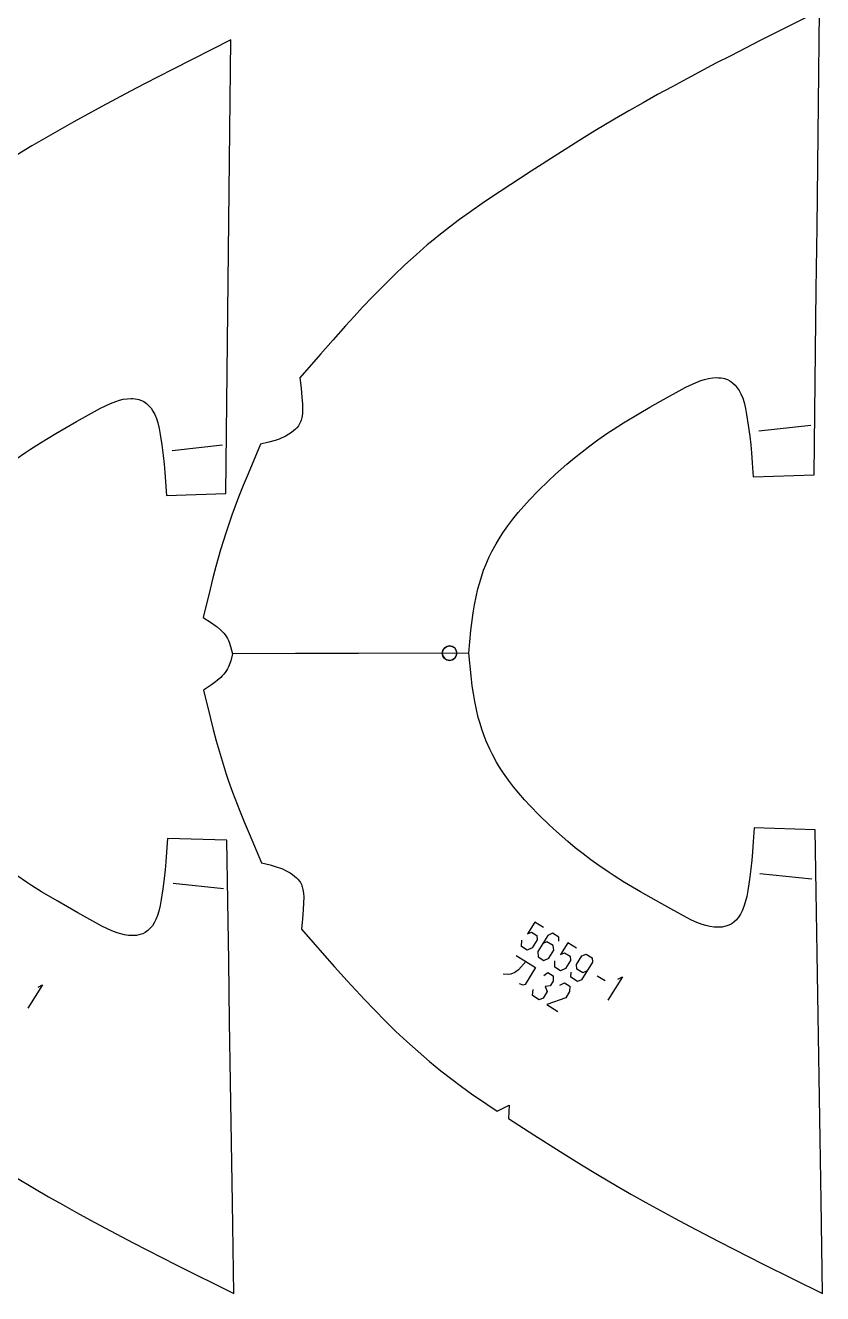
# Model space of a CAD drawing. Extents: x 923 to 2264, y 0 to 1234.
# Drawn here: x 1353.7 to 1490.8, y 0 to 218.1 of the extents above; entities that cross this region are included whole.
import ezdxf

# ---------------------------------------------------------------- set-up
doc = ezdxf.new("R2010")
doc.units = 0

msp = doc.modelspace()

# ---------------------------------------------------------------- linework, layer by layer
for points in [[(1388.258667, 107.149994), (1388.040161, 106.839409), (1387.800537, 106.541519), (1387.542114, 106.255348), (1387.266357, 105.979881), (1386.669678, 105.456482), (1386.352173, 105.206482), (1385.687988, 104.724648), (1384.289795, 103.803551), (1385.488281, 98.944374), (1385.986694, 97.007111), (1386.50415, 95.076134), (1387.328125, 92.195702), (1388.225586, 89.33976), (1388.574829, 88.304337), (1389.307007, 86.244766), (1390.476563, 83.179176), (1391.294312, 81.148201), (1392.135132, 79.124802), (1394.294189, 74.085587), (1395.751343, 73.737968), (1396.824951, 73.432693), (1397.524048, 73.190544), (1397.866943, 73.054413), (1398.537354, 72.74633), (1399.18335, 72.382614), (1399.620605, 72.088867), (1399.983154, 71.807617), (1400.322632, 71.5009), (1400.53186, 71.282188), (1400.813354, 70.933159), (1400.975708, 70.686401), (1401.14563, 70.362656), (1401.22998, 70.16082), (1401.302002, 69.953712), (1401.413208, 69.525627), (1401.509521, 68.856369), (1401.541382, 68.166481), (1401.521973, 67.238083), (1401.450317, 65.995583), (1401.319946, 64.478317), (1401.132202, 62.685623), (1404.694092, 58.617264), (1406.846802, 56.189335), (1409.021362, 53.77953), (1410.487183, 52.186443), (1411.968506, 50.606522), (1413.753052, 48.748398), (1415.565552, 46.916405), (1417.408203, 45.115273), (1419.283691, 43.349648), (1421.194336, 41.624374), (1423.142334, 39.94418), (1424.131226, 39.122459), (1425.130249, 38.313866), (1426.981689, 36.872734), (1428.685425, 35.607384), (1430.413086, 34.373436), (1433.040771, 32.57074), (1434.825073, 31.390038), (1436.865845, 32.43914), (1436.753418, 30.132538), (1441.091675, 27.337303), (1445.648682, 24.44203), (1449.312988, 22.160351), (1452.077515, 20.478319), (1455.453369, 18.480194), (1457.917969, 17.060156), (1460.395386, 15.662343), (1462.884766, 14.285039), (1465.38501, 12.926523), (1467.895264, 11.585156), (1472.941528, 8.946796), (1475.475586, 7.646484), (1480.560791, 5.074805), (1490.77063, 0), (1490.513306, 15.95875), (1490.341675, 26.597891), (1490.170288, 37.237068), (1489.998657, 47.876209), (1489.827148, 58.51535), (1489.65564, 69.154533), (1489.484009, 79.793709), (1478.970947, 80.122223), (1478.828979, 77.709724), (1478.706787, 75.989021), (1478.582764, 74.583984), (1478.420898, 73.08828), (1478.17749, 71.221954), (1477.891846, 69.357224), (1477.710571, 68.330002), (1477.479004, 67.315079), (1477.248901, 66.56945), (1476.952271, 65.843201), (1476.643921, 65.25824), (1476.314941, 64.7584), (1475.937134, 64.298126), (1475.510742, 63.89246), (1475.199707, 63.659725), (1475.036011, 63.556484), (1474.634766, 63.352734), (1474.147461, 63.182888), (1473.89502, 63.121014), (1473.509155, 63.054844), (1473.119019, 63.018436), (1472.810425, 63.008591), (1472.101074, 63.044216), (1471.400269, 63.150349), (1470.710938, 63.314255), (1470.059204, 63.514919), (1469.140869, 63.861912), (1468.244141, 64.263161), (1467.363403, 64.703667), (1463.123413, 67.020157), (1461.272095, 68.053474), (1459.433838, 69.103355), (1456.710327, 70.725113), (1454.924072, 71.848473), (1454.041382, 72.425507), (1452.299805, 73.615158), (1450.924927, 74.608902), (1449.572876, 75.63562), (1448.243408, 76.693947), (1446.936157, 77.782265), (1445.016846, 79.46785), (1443.764526, 80.624924), (1442.014038, 82.319763), (1440.483887, 83.887772), (1439.494751, 84.960663), (1438.536255, 86.05867), (1437.612915, 87.18441), (1436.730225, 88.340744), (1435.892822, 89.530273), (1435.224976, 90.561752), (1434.708862, 91.421677), (1433.985107, 92.741676), (1433.538086, 93.640312), (1432.923706, 95.014061), (1432.553101, 95.94574), (1432.215088, 96.889023), (1431.798706, 98.222145), (1431.554199, 99.120659), (1431.232056, 100.480385), (1430.957031, 101.85125), (1430.722412, 103.229996), (1430.529541, 104.552498), (1430.314087, 106.279297), (1429.915649, 110.172539), (1430.294556, 114.067734), (1430.501221, 115.795624), (1430.687622, 117.119057), (1430.915283, 118.49894), (1431.18335, 119.87117), (1431.498657, 121.23246), (1431.73877, 122.132225), (1432.148438, 123.467422), (1432.481689, 124.412376), (1432.847656, 125.345894), (1433.455322, 126.722733), (1433.897827, 127.623589), (1434.614868, 128.947189), (1435.126587, 129.809677), (1435.789307, 130.844528), (1436.620728, 132.038193), (1437.497803, 133.198898), (1438.415283, 134.3293), (1439.368286, 135.432114), (1440.352051, 136.509964), (1441.874146, 138.085541), (1443.616333, 139.789169), (1444.862793, 140.952499), (1446.773682, 142.647659), (1448.075439, 143.742493), (1449.399658, 144.807541), (1450.746582, 145.841019), (1452.116333, 146.841599), (1453.851807, 148.039993), (1454.731689, 148.621445), (1456.512329, 149.753754), (1459.227783, 151.38913), (1461.060791, 152.448166), (1462.90686, 153.490784), (1467.135132, 155.828476), (1468.013672, 156.273392), (1468.908447, 156.679092), (1469.824951, 157.030701), (1470.475586, 157.23465), (1471.164185, 157.401947), (1471.86438, 157.511642), (1472.573608, 157.550781), (1472.882202, 157.542496), (1473.272583, 157.508041), (1473.658691, 157.443817), (1473.911377, 157.383194), (1474.399658, 157.215775), (1474.802002, 157.014053), (1474.966064, 156.911636), (1475.278442, 156.680511), (1475.706665, 156.276947), (1476.086792, 155.818588), (1476.418213, 155.320389), (1476.729614, 154.736984), (1477.029785, 154.012222), (1477.263672, 153.267731), (1477.500488, 152.253983), (1477.686646, 151.227737), (1477.981689, 149.36441), (1478.234497, 147.499374), (1478.403931, 146.004486), (1478.534912, 144.600113), (1478.665771, 142.880035), (1478.819702, 140.468246), (1489.331055, 140.849457), (1489.449341, 151.489334), (1489.567627, 162.129257), (1489.685791, 172.769135), (1489.804077, 183.409012), (1489.922363, 194.048904), (1490.040649, 204.688782), (1490.217896, 220.648621), (1480.033569, 215.522736), (1474.961426, 212.925613), (1472.433838, 211.612534), (1467.400879, 208.948975), (1464.897339, 207.595078), (1462.403931, 206.22406), (1459.921509, 204.834259), (1457.45105, 203.424057), (1454.993774, 201.991669), (1451.627808, 199.976639), (1448.871704, 198.280823), (1445.218994, 195.98082), (1440.676514, 193.062729), (1435.30249, 189.561905), (1432.651978, 187.789017), (1430.033447, 185.973206), (1428.312012, 184.730576), (1426.614502, 183.456711), (1424.770264, 182.006409), (1423.775269, 181.192764), (1422.790649, 180.366089), (1420.850952, 178.676163), (1418.948975, 176.94133), (1417.08252, 175.166367), (1415.248901, 173.356018), (1413.445557, 171.514923), (1411.67041, 169.647888), (1410.196899, 168.060577), (1408.739136, 166.46019), (1406.57666, 164.03949), (1404.436035, 161.600815), (1400.894531, 157.514648), (1401.091431, 155.722885), (1401.22937, 154.206329), (1401.307373, 152.964218), (1401.331177, 152.035934), (1401.302979, 151.345901), (1401.209839, 150.676163), (1401.100952, 150.247498), (1401.029785, 150.040039), (1400.946533, 149.837814), (1400.778198, 149.513168), (1400.617188, 149.265579), (1400.337524, 148.915192), (1400.129395, 148.695465), (1399.79126, 148.386993), (1399.430176, 148.103943), (1398.994507, 147.807999), (1398.350098, 147.441086), (1397.681396, 147.129639), (1397.339233, 146.991791), (1396.641357, 146.74617), (1395.569336, 146.435471), (1394.11377, 146.080582), (1391.97998, 141.030548), (1391.149536, 139.003006), (1390.341797, 136.967926), (1389.187622, 133.896561), (1388.465698, 131.833359), (1388.121704, 130.796173), (1387.238525, 127.935776), (1386.429077, 125.051208), (1385.921265, 123.117691), (1385.432617, 121.177963), (1384.258545, 116.312889), (1385.661255, 115.39875), (1386.327881, 114.920273), (1386.646484, 114.671875), (1387.24585, 114.151482), (1387.523071, 113.87738), (1387.782959, 113.592537), (1388.023926, 113.29586), (1388.244019, 112.986328), (1388.44165, 112.662849), (1388.615234, 112.324371), (1388.735107, 112.044487), (1388.977783, 111.308983), (1389.266479, 110.070702), (1388.983887, 108.830971), (1388.745117, 108.09433), (1388.626587, 107.813789), (1388.454834, 107.474449), (1388.258667, 107.149994)], [(1352.008301, 143.503357), (1353.693115, 144.674026), (1354.547363, 145.242142), (1356.276367, 146.348557), (1358.913452, 147.946838), (1360.693726, 148.981995), (1362.486694, 150.001205), (1366.592896, 152.286133), (1367.446045, 152.720932), (1368.315186, 153.117538), (1369.205444, 153.461319), (1369.837524, 153.660583), (1370.506226, 153.824173), (1371.186279, 153.931442), (1371.875, 153.969727), (1372.174927, 153.961517), (1372.554199, 153.927734), (1372.929199, 153.864883), (1373.174805, 153.805664), (1373.648926, 153.642151), (1374.039795, 153.445114), (1374.50293, 153.11882), (1374.919189, 152.724335), (1375.288086, 152.276321), (1375.609619, 151.789688), (1375.911987, 151.21965), (1376.203735, 150.510971), (1376.43103, 149.78331), (1376.660889, 148.792923), (1376.841797, 147.790421), (1377.12854, 145.96965), (1377.37439, 144.146912), (1377.539063, 142.685928), (1377.666504, 141.3134), (1377.793823, 139.632416), (1377.943726, 137.275497), (1388.152466, 137.648315), (1388.265747, 148.046371), (1388.37915, 158.444489), (1388.492676, 168.842529), (1388.606079, 179.240585), (1388.71936, 189.638672), (1388.832764, 200.036758), (1389.00293, 215.63382), (1379.111206, 210.623352), (1374.185181, 208.084885), (1371.730225, 206.801514), (1366.842529, 204.198318), (1364.411377, 202.875076), (1361.98999, 201.535263), (1359.579468, 200.177216), (1357.180786, 198.799255), (1354.794678, 197.399643), (1351.526367, 195.43074)], [(1488.735718, 149.319962), (1479.797119, 148.331131)], [(1387.57312, 145.926285), (1378.891846, 144.959717)], [(1427.871338, 110.165192), (1427.778076, 110.643944), (1427.508911, 111.050545), (1427.10437, 111.323158), (1426.626343, 111.420235), (1426.147583, 111.327026), (1425.741089, 111.057693), (1425.468384, 110.653282), (1425.371338, 110.175308), (1425.4646, 109.696564), (1425.733887, 109.289955), (1426.138428, 109.017342), (1426.616333, 108.920273), (1427.094971, 109.013474), (1427.501709, 109.282806), (1427.774292, 109.687225), (1427.871338, 110.165192)], [(1427.871338, 110.169647), (1427.78064, 109.69043), (1427.513306, 109.282501), (1427.110107, 109.007851), (1426.632813, 108.908356), (1426.153564, 108.999214), (1425.745605, 109.266441), (1425.470947, 109.669525), (1425.371338, 110.147026), (1425.46228, 110.626205), (1425.729492, 111.03418), (1426.132568, 111.308746), (1426.610107, 111.408279), (1427.089355, 111.317459), (1427.497314, 111.050156), (1427.771851, 110.64711), (1427.871338, 110.169647)], [(1429.915649, 110.172539), (1410.946045, 110.125038), (1400.106323, 110.097809), (1389.266479, 110.070702)], [(1351.973145, 20.012032), (1355.251343, 18.059765), (1357.644287, 16.672344), (1360.050171, 15.306602), (1362.467651, 13.96082), (1364.895752, 12.633359), (1367.333618, 11.322577), (1372.234619, 8.744258), (1374.695923, 7.473398), (1379.634766, 4.960039), (1389.55188, 0), (1389.302368, 15.596054), (1389.136108, 25.993437), (1388.969604, 36.390781), (1388.803467, 46.788086), (1388.636963, 57.185467), (1388.470581, 67.582809), (1388.304321, 77.980232), (1378.093872, 78.30101), (1377.956055, 75.943398), (1377.83728, 74.261795), (1377.716675, 72.888596), (1377.559448, 71.426834), (1377.32312, 69.602814), (1377.045654, 67.780586), (1376.869873, 66.777222), (1376.644775, 65.78566), (1376.421387, 65.056877), (1376.133057, 64.34668), (1375.83374, 63.775116), (1375.514648, 63.286835), (1375.148071, 62.837029), (1374.733887, 62.440388), (1374.272339, 62.111755), (1373.882446, 61.912731), (1373.40918, 61.746796), (1373.163818, 61.686325), (1372.789185, 61.621521), (1372.410156, 61.585857), (1372.110229, 61.576172), (1371.421265, 61.610859), (1370.740723, 61.714687), (1370.071167, 61.874844), (1369.438232, 62.070934), (1368.546021, 62.410156), (1367.675171, 62.802341), (1366.819702, 63.232735), (1362.701904, 65.496796), (1360.903687, 66.506798), (1359.118042, 67.532928), (1356.473145, 69.117729), (1354.738403, 70.215347), (1353.881226, 70.779099), (1352.19043, 71.941208)], [(1479.987671, 72.264336), (1488.931274, 71.320313)], [(1379.081055, 70.621719), (1387.767212, 69.699409)], [(1442.761719, 62.963474), (1441.257568, 63.899998), (1440.008911, 61.894489), (1440.703979, 62.183201), (1441.651001, 61.593552), (1441.69873, 60.842304), (1440.84314, 59.468163), (1439.962646, 59.088711), (1439.015625, 59.678356), (1439.041504, 60.796055)], [(1445.383057, 60.609802), (1445.428345, 61.303162), (1444.295532, 62.008476), (1443.48938, 61.582733), (1441.801392, 58.871563), (1441.86792, 57.90242), (1442.814941, 57.312771), (1443.695435, 57.692265), (1444.551025, 59.066406), (1444.410645, 59.875389), (1443.370605, 60.522888), (1442.65686, 60.245739)], [(1448.466431, 59.41164), (1446.962158, 60.348164), (1445.713501, 58.342617), (1446.408569, 58.631329), (1447.355713, 58.041679), (1447.403442, 57.290466), (1446.547729, 55.916328), (1445.667358, 55.536873), (1444.720337, 56.126522), (1444.746094, 57.244217)], [(1439.808228, 57.185234), (1438.470581, 55.698944), (1437.817505, 55.22945), (1437.182617, 54.954727), (1436.686523, 54.902889), (1435.823853, 54.924568)], [(1438.090698, 58.151524), (1441.396118, 56.093475), (1439.592407, 53.196602), (1439.281982, 53.029099), (1438.618408, 53.287693)], [(1450.255615, 55.51453), (1449.537476, 55.188709), (1448.497437, 55.83617), (1448.454346, 56.636055), (1449.379395, 58.121639), (1450.09314, 58.398788), (1451.132935, 57.751328), (1451.180542, 57.000156), (1449.307617, 53.991837), (1448.612427, 53.703125), (1447.479614, 54.408398), (1447.505859, 55.319687)], [(1442.814697, 54.746407), (1443.509521, 55.241482), (1444.456543, 54.651794), (1444.411743, 53.752068), (1443.902954, 52.934959), (1443.087036, 52.824608), (1443.417725, 51.948669), (1442.723999, 50.834492), (1442.028931, 50.54578), (1440.896118, 51.251091), (1441.015015, 52.310974)], [(1452.016479, 54.675858), (1453.353516, 53.843399)], [(1355.858154, 52.700974), (1356.645752, 53.138241), (1354.125122, 49.090038)], [(1445.555542, 53.039841), (1446.361816, 53.465546), (1447.308838, 52.875858), (1447.264038, 51.976131), (1446.593384, 50.899101), (1443.358398, 49.717968), (1445.252563, 48.538631)], [(1455.567139, 54.062851), (1456.354858, 54.500076), (1453.834229, 50.451874)]]:
    msp.add_lwpolyline(points)

doc.saveas('drawing.dxf')
